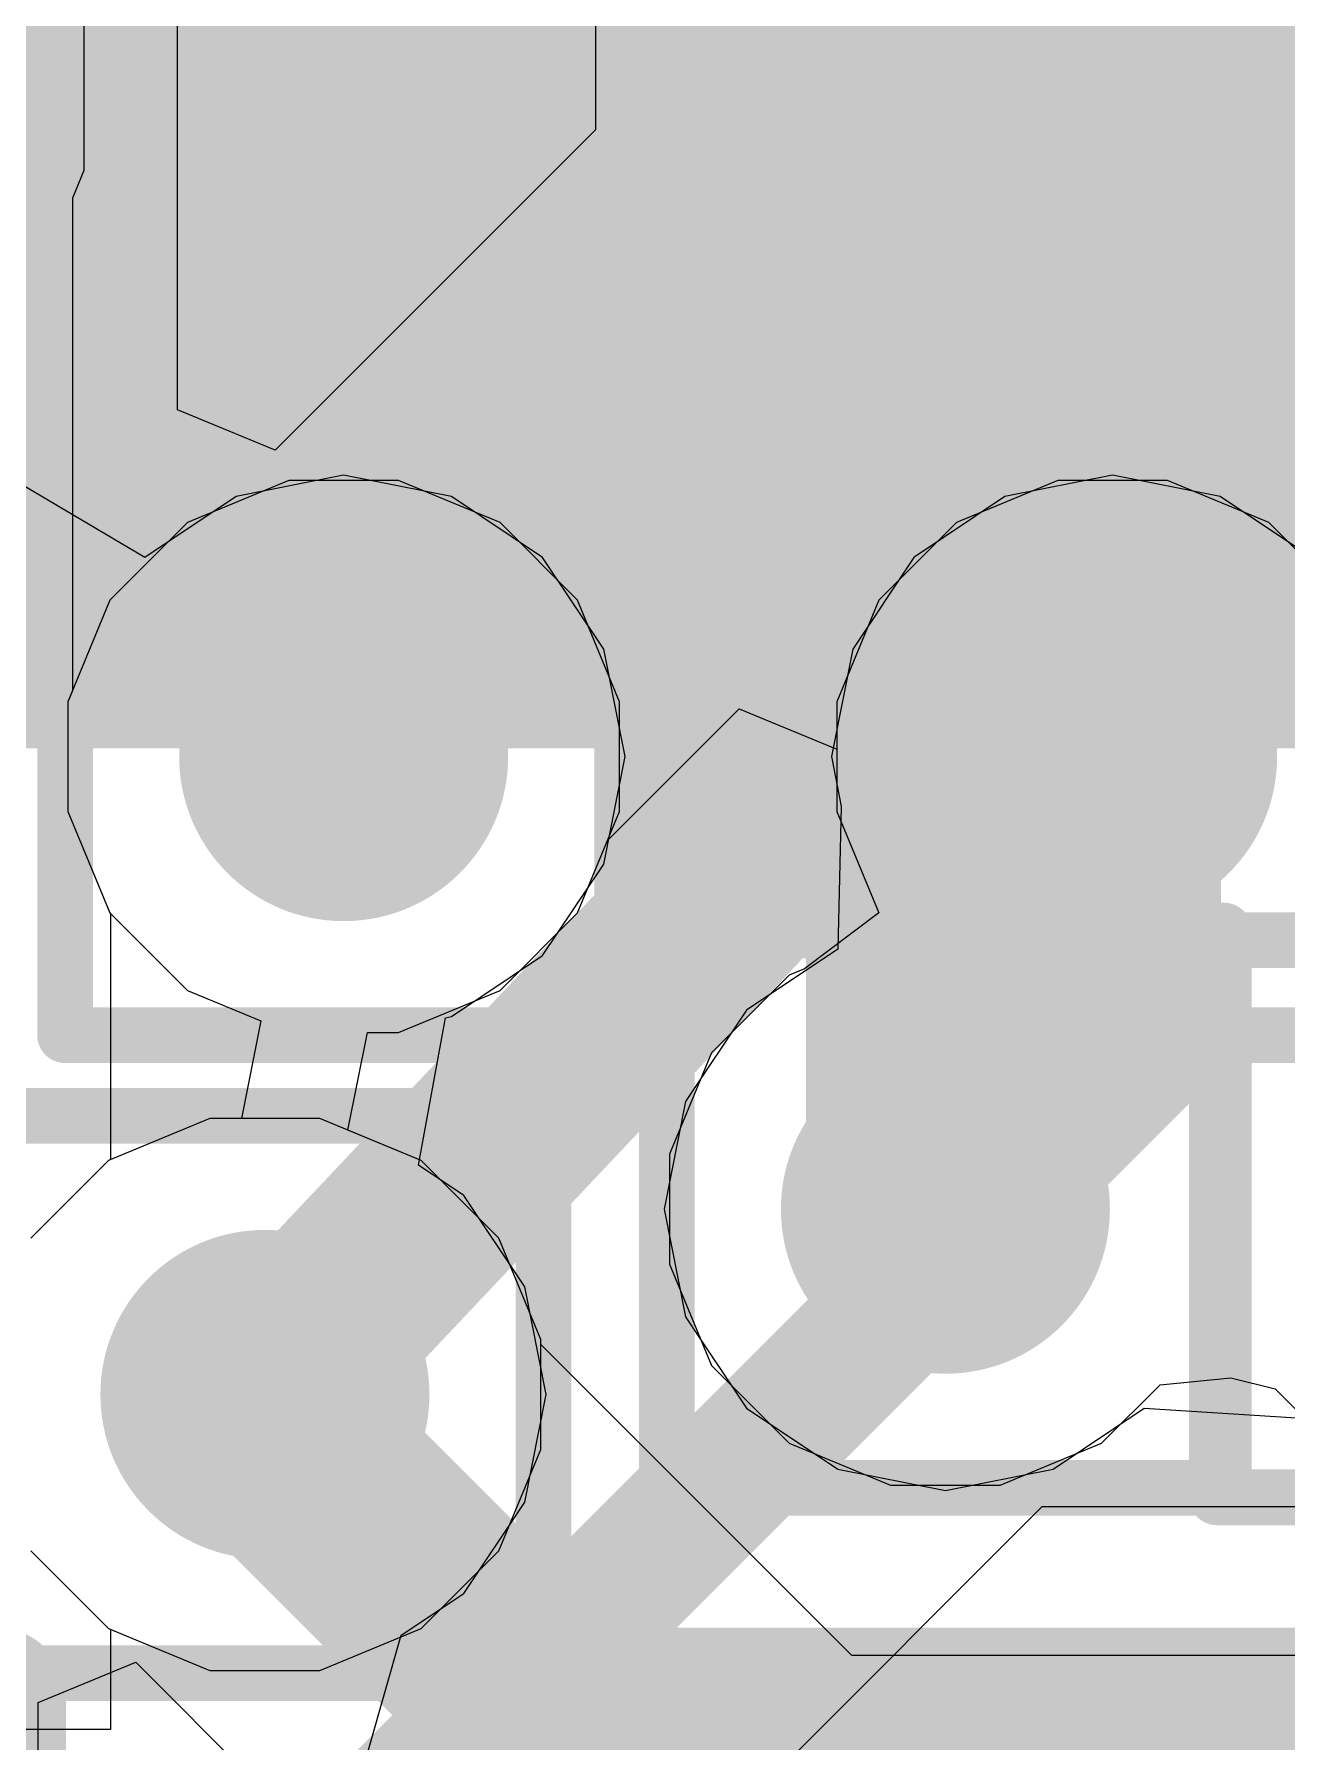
# Model space of a CAD drawing. Header units: inches. Extents: x -6 to 284, y -12 to 154.
# Drawn here: x 37.72 to 38.862, y -5.095 to -3.539 of the extents above; entities that cross this region are included whole.
import ezdxf

# ---------------------------------------------------------------- set-up
doc = ezdxf.new("R2010")
doc.units = ezdxf.units.IN
for name, color, linetype in [('Bottom Layer', 5, 'Continuous'), ('Bottom Paste', 16, 'Continuous'), ('Bottom Solder', 6, 'Continuous'), ('Drill Drawing', 1, 'Continuous'), ('GND-1', 16, 'Continuous'), ('GND-2', 90, 'Continuous'), ('GND-3', 216, 'Continuous'), ('GND-4', 54, 'Continuous'), ('PWR-1', 156, 'Continuous'), ('PWR-2', 130, 'Continuous'), ('Signal L1', 76, 'Continuous'), ('Signal L2', 6, 'Continuous'), ('Top Layer', 1, 'Continuous'), ('Top Overlay', 2, 'Continuous'), ('Top Paste', 8, 'Continuous'), ('Top Solder', 216, 'Continuous'), ('Via Holes', 16, 'Continuous')]:
    doc.layers.add(name, color=color, linetype=linetype)

# ---------------------------------------------------------------- blocks, each defined once
blk = doc.blocks.new('68_QFN__7_7__B_120')
at = {"layer": 'Bottom Layer'}
for points in [[(0.81, 3.835), (0.81, 3.035), (0.59, 3.035), (0.59, 3.835)], [(1.16, 3.835), (1.16, 3.035), (0.94, 3.035), (0.94, 3.835)], [(1.51, 3.835), (1.51, 3.035), (1.29, 3.035), (1.29, 3.835)], [(1.86, 3.835), (1.86, 3.035), (1.64, 3.035), (1.64, 3.835)]]:
    blk.add_hatch(color=5, dxfattribs=at).paths.add_polyline_path(points)
at = {"layer": 'Bottom Paste'}
for points in [[(0.81, 3.835), (0.81, 3.035), (0.59, 3.035), (0.59, 3.835)], [(1.16, 3.835), (1.16, 3.035), (0.94, 3.035), (0.94, 3.835)], [(1.51, 3.835), (1.51, 3.035), (1.29, 3.035), (1.29, 3.835)], [(1.86, 3.835), (1.86, 3.035), (1.64, 3.035), (1.64, 3.835)]]:
    blk.add_hatch(color=16, dxfattribs=at).paths.add_polyline_path(points)
at = {"layer": 'Bottom Solder'}
for points in [[(0.5616, 3.9366), (0.5616, 2.9334), (0.1384, 2.9334), (0.1384, 3.9366)], [(0.9116, 3.9366), (0.9116, 2.9334), (0.4884, 2.9334), (0.4884, 3.9366)], [(1.2616, 3.9366), (1.2616, 2.9334), (0.8384, 2.9334), (0.8384, 3.9366)], [(1.6116, 3.9366), (1.6116, 2.9334), (1.1884, 2.9334), (1.1884, 3.9366)], [(1.9616, 3.9366), (1.9616, 2.9334), (1.5384, 2.9334), (1.5384, 3.9366)]]:
    blk.add_hatch(color=6, dxfattribs=at).paths.add_polyline_path(points)
blk = doc.blocks.new('C___0402_459')
at = {"layer": 'Top Overlay'}
for points in [[(-0.7874, -0.4064, 0.127, 0.127, 0), (-0.7874, 0.4064, 0.127, 0.127, 0)], [(-0.2794, 0.4064, 0.127, 0.127, 0), (-0.7874, 0.4064, 0.127, 0.127, 0)]]:
    blk.add_lwpolyline(points, format="xyseb", dxfattribs=at)
blk.add_lwpolyline([(-0.8191, 0.4064, 0.0635, 0.0635, 1), (-0.7556, 0.4064, 0.0635, 0.0635, 1)], format="xyseb", close=True, dxfattribs=at)
blk.add_lwpolyline([(-0.8191, 0.4064, 0.0635, 0.0635, 1), (-0.7556, 0.4064, 0.0635, 0.0635, 1)], format="xyseb", close=True, dxfattribs=at)
blk = doc.blocks.new('C___0402_475')
at = {"layer": 'Top Layer'}
blk.add_hatch(color=1, dxfattribs=at).paths.add_polyline_path([(0.2413, -0.3175), (0.2413, 0.3175), (0.6985, 0.3175), (0.6985, -0.3175)])
at = {"layer": 'Top Paste'}
blk.add_hatch(color=8, dxfattribs=at).paths.add_polyline_path([(0.2413, -0.3175), (0.2413, 0.3175), (0.6985, 0.3175), (0.6985, -0.3175)])
at = {"layer": 'Top Solder'}
blk.add_hatch(color=216, dxfattribs=at).paths.add_polyline_path([(0.1813, -0.3775), (0.1813, 0.3775), (0.7585, 0.3775), (0.7585, -0.3775)])
at = {"layer": 'Top Overlay'}
for points in [[(0.7874, 0.4064, 0.127, 0.127, 0), (0.2794, 0.4064, 0.127, 0.127, 0)], [(0.7874, -0.4064, 0.127, 0.127, 0), (0.7874, 0.4064, 0.127, 0.127, 0)]]:
    blk.add_lwpolyline(points, format="xyseb", dxfattribs=at)
blk.add_lwpolyline([(0.7556, 0.4064, 0.0635, 0.0635, 1), (0.8191, 0.4064, 0.0635, 0.0635, 1)], format="xyseb", close=True, dxfattribs=at)
blk.add_lwpolyline([(0.7556, 0.4064, 0.0635, 0.0635, 1), (0.8191, 0.4064, 0.0635, 0.0635, 1)], format="xyseb", close=True, dxfattribs=at)
blk = doc.blocks.new('C___0402_476')
at = {"layer": 'Top Solder'}
blk.add_hatch(color=216, dxfattribs=at).paths.add_polyline_path([(0.1813, -0.3775), (0.1813, 0.3775), (0.7585, 0.3775), (0.7585, -0.3775)])
at = {"layer": 'Top Overlay'}
for points in [[(0.2794, 0.4064, 0.127, 0.127, 0), (0.7874, 0.4064, 0.127, 0.127, 0)], [(0.7874, 0.4064, 0.127, 0.127, 0), (0.7874, -0.4064, 0.127, 0.127, 0)]]:
    blk.add_lwpolyline(points, format="xyseb", dxfattribs=at)
blk.add_lwpolyline([(0.7556, 0.4064, 0.0635, 0.0635, 1), (0.8191, 0.4064, 0.0635, 0.0635, 1)], format="xyseb", close=True, dxfattribs=at)
blk.add_lwpolyline([(0.7556, 0.4064, 0.0635, 0.0635, 1), (0.8191, 0.4064, 0.0635, 0.0635, 1)], format="xyseb", close=True, dxfattribs=at)
blk = doc.blocks.new('C___0402_477')
at = {"layer": 'Top Layer'}
blk.add_hatch(color=1, dxfattribs=at).paths.add_polyline_path([(0.2413, -0.3175), (0.2413, 0.3175), (0.6985, 0.3175), (0.6985, -0.3175)])
at = {"layer": 'Top Paste'}
blk.add_hatch(color=8, dxfattribs=at).paths.add_polyline_path([(0.2413, -0.3175), (0.2413, 0.3175), (0.6985, 0.3175), (0.6985, -0.3175)])
at = {"layer": 'Top Solder'}
blk.add_hatch(color=216, dxfattribs=at).paths.add_polyline_path([(0.1813, -0.3775), (0.1813, 0.3775), (0.7585, 0.3775), (0.7585, -0.3775)])
at = {"layer": 'Top Overlay'}
for points in [[(0.7874, -0.4064, 0.127, 0.127, 0), (0.7874, 0.4064, 0.127, 0.127, 0)], [(0.7874, -0.4064, 0.127, 0.127, 0), (0.2794, -0.4064, 0.127, 0.127, 0)]]:
    blk.add_lwpolyline(points, format="xyseb", dxfattribs=at)
blk.add_lwpolyline([(0.7556, -0.4064, 0.0635, 0.0635, 1), (0.8191, -0.4064, 0.0635, 0.0635, 1)], format="xyseb", close=True, dxfattribs=at)
blk.add_lwpolyline([(0.7556, -0.4064, 0.0635, 0.0635, 1), (0.8191, -0.4064, 0.0635, 0.0635, 1)], format="xyseb", close=True, dxfattribs=at)

msp = doc.modelspace()

# ---------------------------------------------------------------- hatches: boundary and pattern name
at = {"layer": 'Bottom Layer'}
for points in [[(37.8922, -4.1847), (38.1122, -4.1847), (38.1122, -3.6882), (37.8922, -3.6882)], [(38.5922, -4.2045), (38.8122, -4.2045), (38.8122, -3.6882), (38.5922, -3.6882)]]:
    msp.add_hatch(color=5, dxfattribs=at).paths.add_polyline_path(points)
h = msp.add_hatch(color=5, dxfattribs=at)
edge = h.paths.add_edge_path()
edge.add_arc((38.0022, -4.1972), 0.15, 0, 360)
h = msp.add_hatch(color=5, dxfattribs=at)
edge = h.paths.add_edge_path()
edge.add_arc((38.7034, -4.1972), 0.15, 0, 360)
h = msp.add_hatch(color=5, dxfattribs=at)
edge = h.paths.add_edge_path()
edge.add_arc((38.5509, -4.6098), 0.15, 0, 360)
h = msp.add_hatch(color=5, dxfattribs=at)
edge = h.paths.add_edge_path()
edge.add_arc((37.9304, -4.7787), 0.15, 0, 360)
at = {"layer": 'GND-1'}
h = msp.add_hatch(color=16, dxfattribs=at)
edge = h.paths.add_edge_path()
edge.add_arc((38.0022, -4.1972), 0.15, 0, 360)
h = msp.add_hatch(color=16, dxfattribs=at)
edge = h.paths.add_edge_path()
edge.add_arc((38.7034, -4.1972), 0.15, 0, 360)
h = msp.add_hatch(color=16, dxfattribs=at)
edge = h.paths.add_edge_path()
edge.add_arc((38.5509, -4.6098), 0.15, 0, 360)
h = msp.add_hatch(color=16, dxfattribs=at)
edge = h.paths.add_edge_path()
edge.add_arc((37.9304, -4.7787), 0.15, 0, 360)
at = {"layer": 'GND-2'}
h = msp.add_hatch(color=90, dxfattribs=at)
edge = h.paths.add_edge_path()
edge.add_arc((38.0022, -4.1972), 0.15, 0, 360)
h = msp.add_hatch(color=90, dxfattribs=at)
edge = h.paths.add_edge_path()
edge.add_arc((38.7034, -4.1972), 0.15, 0, 360)
h = msp.add_hatch(color=90, dxfattribs=at)
edge = h.paths.add_edge_path()
edge.add_arc((38.5509, -4.6098), 0.15, 0, 360)
h = msp.add_hatch(color=90, dxfattribs=at)
edge = h.paths.add_edge_path()
edge.add_arc((37.9304, -4.7787), 0.15, 0, 360)
at = {"layer": 'GND-3'}
h = msp.add_hatch(color=216, dxfattribs=at)
edge = h.paths.add_edge_path()
edge.add_arc((38.0022, -4.1972), 0.15, 0, 360)
h = msp.add_hatch(color=216, dxfattribs=at)
edge = h.paths.add_edge_path()
edge.add_arc((38.7034, -4.1972), 0.15, 0, 360)
h = msp.add_hatch(color=216, dxfattribs=at)
edge = h.paths.add_edge_path()
edge.add_arc((38.5509, -4.6098), 0.15, 0, 360)
h = msp.add_hatch(color=216, dxfattribs=at)
edge = h.paths.add_edge_path()
edge.add_arc((37.9304, -4.7787), 0.15, 0, 360)
at = {"layer": 'GND-4'}
h = msp.add_hatch(color=54, dxfattribs=at)
edge = h.paths.add_edge_path()
edge.add_arc((38.0022, -4.1972), 0.15, 0, 360)
h = msp.add_hatch(color=54, dxfattribs=at)
edge = h.paths.add_edge_path()
edge.add_arc((38.7034, -4.1972), 0.15, 0, 360)
h = msp.add_hatch(color=54, dxfattribs=at)
edge = h.paths.add_edge_path()
edge.add_arc((38.5509, -4.6098), 0.15, 0, 360)
h = msp.add_hatch(color=54, dxfattribs=at)
edge = h.paths.add_edge_path()
edge.add_arc((37.9304, -4.7787), 0.15, 0, 360)
at = {"layer": 'PWR-1'}
h = msp.add_hatch(color=156, dxfattribs=at)
edge = h.paths.add_edge_path()
edge.add_arc((38.0022, -4.1972), 0.15, 0, 360)
h = msp.add_hatch(color=156, dxfattribs=at)
edge = h.paths.add_edge_path()
edge.add_arc((38.7034, -4.1972), 0.15, 0, 360)
h = msp.add_hatch(color=156, dxfattribs=at)
edge = h.paths.add_edge_path()
edge.add_arc((38.5509, -4.6098), 0.15, 0, 360)
h = msp.add_hatch(color=156, dxfattribs=at)
edge = h.paths.add_edge_path()
edge.add_arc((37.9304, -4.7787), 0.15, 0, 360)
at = {"layer": 'PWR-2'}
h = msp.add_hatch(color=130, dxfattribs=at)
edge = h.paths.add_edge_path()
edge.add_arc((38.0022, -4.1972), 0.15, 0, 360)
h = msp.add_hatch(color=130, dxfattribs=at)
edge = h.paths.add_edge_path()
edge.add_arc((38.7034, -4.1972), 0.15, 0, 360)
h = msp.add_hatch(color=130, dxfattribs=at)
edge = h.paths.add_edge_path()
edge.add_arc((38.5509, -4.6098), 0.15, 0, 360)
h = msp.add_hatch(color=130, dxfattribs=at)
edge = h.paths.add_edge_path()
edge.add_arc((37.9304, -4.7787), 0.15, 0, 360)
at = {"layer": 'Signal L1'}
h = msp.add_hatch(color=76, dxfattribs=at)
edge = h.paths.add_edge_path()
edge.add_arc((38.0022, -4.1972), 0.15, 0, 360)
h = msp.add_hatch(color=76, dxfattribs=at)
edge = h.paths.add_edge_path()
edge.add_arc((38.7034, -4.1972), 0.15, 0, 360)
h = msp.add_hatch(color=76, dxfattribs=at)
edge = h.paths.add_edge_path()
edge.add_arc((38.5509, -4.6098), 0.15, 0, 360)
h = msp.add_hatch(color=76, dxfattribs=at)
edge = h.paths.add_edge_path()
edge.add_arc((37.9304, -4.7787), 0.15, 0, 360)
at = {"layer": 'Signal L2'}
h = msp.add_hatch(color=6, dxfattribs=at)
edge = h.paths.add_edge_path()
edge.add_arc((38.0022, -4.1972), 0.15, 0, 360)
h = msp.add_hatch(color=6, dxfattribs=at)
edge = h.paths.add_edge_path()
edge.add_arc((38.7034, -4.1972), 0.15, 0, 360)
h = msp.add_hatch(color=6, dxfattribs=at)
edge = h.paths.add_edge_path()
edge.add_arc((38.5509, -4.6098), 0.15, 0, 360)
h = msp.add_hatch(color=6, dxfattribs=at)
edge = h.paths.add_edge_path()
edge.add_arc((37.9304, -4.7787), 0.15, 0, 360)
at = {"layer": 'Top Layer'}
h = msp.add_hatch(color=1, dxfattribs=at)
edge = h.paths.add_edge_path()
edge.add_arc((38.0022, -4.1972), 0.15, 0, 360)
h = msp.add_hatch(color=1, dxfattribs=at)
edge = h.paths.add_edge_path()
edge.add_arc((38.7034, -4.1972), 0.15, 0, 360)
h = msp.add_hatch(color=1, dxfattribs=at)
edge = h.paths.add_edge_path()
edge.add_arc((38.5509, -4.6098), 0.15, 0, 360)
h = msp.add_hatch(color=1, dxfattribs=at)
edge = h.paths.add_edge_path()
edge.add_arc((37.9304, -4.7787), 0.15, 0, 360)
at = {"layer": 'Via Holes'}
h = msp.add_hatch(color=7, dxfattribs=at)
edge = h.paths.add_edge_path()
edge.add_arc((38.0022, -4.1972), 0.075, 0, 360)
h = msp.add_hatch(color=7, dxfattribs=at)
edge = h.paths.add_edge_path()
edge.add_arc((38.7034, -4.1972), 0.075, 0, 360)
h = msp.add_hatch(color=7, dxfattribs=at)
edge = h.paths.add_edge_path()
edge.add_arc((38.5509, -4.6098), 0.075, 0, 360)
h = msp.add_hatch(color=7, dxfattribs=at)
edge = h.paths.add_edge_path()
edge.add_arc((37.9304, -4.7787), 0.075, 0, 360)

# ---------------------------------------------------------------- linework, layer by layer
at = {"layer": 'Bottom Layer'}
for p, q in [((37.7652, -3.2882), (37.7652, -3.6629)), ((37.7652, -3.6629), (37.7548, -3.6882)), ((37.7548, -3.6882), (37.7548, -4.1372)), ((37.7548, -4.1372), (37.7506, -4.1472)), ((37.7506, -4.1472), (37.7506, -4.2473)), ((37.7506, -4.2473), (37.789, -4.3397)), ((37.789, -4.3397), (37.7897, -4.3405)), ((37.7897, -4.3405), (37.7897, -4.5646)), ((37.7879, -4.5654), (37.7171, -4.6362)), ((37.7897, -4.5646), (37.7879, -4.5654)), ((38.1969, -5.3233), (38.6391, -4.881)), ((38.6391, -4.881), (39.1995, -4.881)), ((37.7171, -4.9212), (37.7879, -4.992)), ((37.7879, -4.992), (37.7897, -4.9928)), ((37.7897, -4.9928), (37.7897, -5.0843)), ((37.7897, -5.0843), (36.9993, -5.0843))]:
    msp.add_line(p, q, dxfattribs=at)
for points in [[(38.7007, -4.4424, 0.2032, 0.2032, 0), (38.7007, -3.6472, 0.2032, 0.2032, 0)], [(38.0022, -4.1972, 0.2032, 0.2032, 0), (38.0022, -3.6882, 0.2032, 0.2032, 0)], [(38.3522, -4.3243, 0.1778, 0.1778, 0), (38.3522, -3.6882, 0.1778, 0.1778, 0)], [(37.9304, -4.7711, 0.1778, 0.1778, 0), (38.3522, -4.3243, 0.1778, 0.1778, 0)], [(38.5509, -4.5922, 0.2032, 0.2032, 0), (38.7007, -4.4424, 0.2032, 0.2032, 0)], [(38.5509, -4.6098, 0.2032, 0.2032, 0), (38.5509, -4.5922, 0.2032, 0.2032, 0)], [(38.5509, -4.6566, 0.0889, 0.0889, 0), (38.5509, -4.6098, 0.0889, 0.0889, 0)], [(37.5939, -5.6136, 0.127, 0.127, 0), (38.5509, -4.6566, 0.127, 0.127, 0)]]:
    msp.add_lwpolyline(points, format="xyseb", dxfattribs=at)
for points in [[(38.6499, -3.6472, 0.1016, 0.1016, 1), (38.7515, -3.6472, 0.1016, 0.1016, 1)], [(37.9514, -3.6882, 0.1016, 0.1016, 1), (38.053, -3.6882, 0.1016, 0.1016, 1)], [(38.3078, -3.6882, 0.0889, 0.0889, 1), (38.3967, -3.6882, 0.0889, 0.0889, 1)], [(37.9514, -4.1972, 0.1016, 0.1016, 1), (38.053, -4.1972, 0.1016, 0.1016, 1)], [(38.3078, -4.3243, 0.0889, 0.0889, 1), (38.3967, -4.3243, 0.0889, 0.0889, 1)], [(38.3078, -4.3243, 0.0889, 0.0889, 1), (38.3967, -4.3243, 0.0889, 0.0889, 1)], [(38.6499, -4.4424, 0.1016, 0.1016, 1), (38.7515, -4.4424, 0.1016, 0.1016, 1)], [(38.6499, -4.4424, 0.1016, 0.1016, 1), (38.7515, -4.4424, 0.1016, 0.1016, 1)], [(38.5001, -4.5922, 0.1016, 0.1016, 1), (38.6017, -4.5922, 0.1016, 0.1016, 1)], [(38.5001, -4.5922, 0.1016, 0.1016, 1), (38.6017, -4.5922, 0.1016, 0.1016, 1)], [(38.5001, -4.6098, 0.1016, 0.1016, 1), (38.6017, -4.6098, 0.1016, 0.1016, 1)], [(38.5287, -4.6098, 0.0445, 0.0445, 1), (38.5731, -4.6098, 0.0445, 0.0445, 1)], [(38.5192, -4.6566, 0.0635, 0.0635, 1), (38.5827, -4.6566, 0.0635, 0.0635, 1)], [(38.5287, -4.6566, 0.0445, 0.0445, 1), (38.5731, -4.6566, 0.0445, 0.0445, 1)], [(37.8859, -4.7711, 0.0889, 0.0889, 1), (37.9748, -4.7711, 0.0889, 0.0889, 1)]]:
    msp.add_lwpolyline(points, format="xyseb", close=True, dxfattribs=at)
at = {"layer": 'Drill Drawing'}
for points in [[(37.7482, -3.9432, 0.0508, 0.0508, 0), (38.2562, -3.9432, 0.0508, 0.0508, 0)], [(37.7482, -4.4512, 0.0508, 0.0508, 0), (37.7482, -3.9432, 0.0508, 0.0508, 0)], [(38.2562, -4.4512, 0.0508, 0.0508, 0), (38.2562, -3.9432, 0.0508, 0.0508, 0)], [(38.4494, -3.9432, 0.0508, 0.0508, 0), (38.9574, -3.9432, 0.0508, 0.0508, 0)], [(38.4494, -4.4512, 0.0508, 0.0508, 0), (38.4494, -3.9432, 0.0508, 0.0508, 0)], [(38.2969, -4.3558, 0.0508, 0.0508, 0), (38.8049, -4.3558, 0.0508, 0.0508, 0)], [(38.2969, -4.8638, 0.0508, 0.0508, 0), (38.2969, -4.3558, 0.0508, 0.0508, 0)], [(38.7985, -4.3645, 0.0508, 0.0508, 0), (39.3065, -4.3645, 0.0508, 0.0508, 0)], [(38.7985, -4.8725, 0.0508, 0.0508, 0), (38.7985, -4.3645, 0.0508, 0.0508, 0)], [(38.8049, -4.8638, 0.0508, 0.0508, 0), (38.8049, -4.3558, 0.0508, 0.0508, 0)], [(37.7482, -4.4512, 0.0508, 0.0508, 0), (38.2562, -4.4512, 0.0508, 0.0508, 0)], [(38.4494, -4.4512, 0.0508, 0.0508, 0), (38.9574, -4.4512, 0.0508, 0.0508, 0)], [(37.6764, -4.5247, 0.0508, 0.0508, 0), (38.1844, -4.5247, 0.0508, 0.0508, 0)], [(38.1844, -5.0327, 0.0508, 0.0508, 0), (38.1844, -4.5247, 0.0508, 0.0508, 0)], [(38.2969, -4.8638, 0.0508, 0.0508, 0), (38.8049, -4.8638, 0.0508, 0.0508, 0)], [(38.7985, -4.8725, 0.0508, 0.0508, 0), (39.3065, -4.8725, 0.0508, 0.0508, 0)], [(37.6764, -5.0327, 0.0508, 0.0508, 0), (38.1844, -5.0327, 0.0508, 0.0508, 0)]]:
    msp.add_lwpolyline(points, format="xyseb", dxfattribs=at)
for points in [[(37.7355, -3.9432, 0.0254, 0.0254, 1), (37.7609, -3.9432, 0.0254, 0.0254, 1)], [(37.7355, -3.9432, 0.0254, 0.0254, 1), (37.7609, -3.9432, 0.0254, 0.0254, 1)], [(38.2435, -3.9432, 0.0254, 0.0254, 1), (38.2689, -3.9432, 0.0254, 0.0254, 1)], [(38.2435, -3.9432, 0.0254, 0.0254, 1), (38.2689, -3.9432, 0.0254, 0.0254, 1)], [(38.4367, -3.9432, 0.0254, 0.0254, 1), (38.4621, -3.9432, 0.0254, 0.0254, 1)], [(38.4367, -3.9432, 0.0254, 0.0254, 1), (38.4621, -3.9432, 0.0254, 0.0254, 1)], [(38.2842, -4.3558, 0.0254, 0.0254, 1), (38.3096, -4.3558, 0.0254, 0.0254, 1)], [(38.2842, -4.3558, 0.0254, 0.0254, 1), (38.3096, -4.3558, 0.0254, 0.0254, 1)], [(38.7858, -4.3645, 0.0254, 0.0254, 1), (38.8112, -4.3645, 0.0254, 0.0254, 1)], [(38.7858, -4.3645, 0.0254, 0.0254, 1), (38.8112, -4.3645, 0.0254, 0.0254, 1)], [(38.7922, -4.3558, 0.0254, 0.0254, 1), (38.8176, -4.3558, 0.0254, 0.0254, 1)], [(38.7922, -4.3558, 0.0254, 0.0254, 1), (38.8176, -4.3558, 0.0254, 0.0254, 1)], [(37.7355, -4.4512, 0.0254, 0.0254, 1), (37.7609, -4.4512, 0.0254, 0.0254, 1)], [(37.7355, -4.4512, 0.0254, 0.0254, 1), (37.7609, -4.4512, 0.0254, 0.0254, 1)], [(38.2435, -4.4512, 0.0254, 0.0254, 1), (38.2689, -4.4512, 0.0254, 0.0254, 1)], [(38.2435, -4.4512, 0.0254, 0.0254, 1), (38.2689, -4.4512, 0.0254, 0.0254, 1)], [(38.4367, -4.4512, 0.0254, 0.0254, 1), (38.4621, -4.4512, 0.0254, 0.0254, 1)], [(38.4367, -4.4512, 0.0254, 0.0254, 1), (38.4621, -4.4512, 0.0254, 0.0254, 1)], [(38.1717, -4.5247, 0.0254, 0.0254, 1), (38.1971, -4.5247, 0.0254, 0.0254, 1)], [(38.1717, -4.5247, 0.0254, 0.0254, 1), (38.1971, -4.5247, 0.0254, 0.0254, 1)], [(38.2842, -4.8638, 0.0254, 0.0254, 1), (38.3096, -4.8638, 0.0254, 0.0254, 1)], [(38.2842, -4.8638, 0.0254, 0.0254, 1), (38.3096, -4.8638, 0.0254, 0.0254, 1)], [(38.7922, -4.8638, 0.0254, 0.0254, 1), (38.8176, -4.8638, 0.0254, 0.0254, 1)], [(38.7922, -4.8638, 0.0254, 0.0254, 1), (38.8176, -4.8638, 0.0254, 0.0254, 1)], [(38.7858, -4.8725, 0.0254, 0.0254, 1), (38.8112, -4.8725, 0.0254, 0.0254, 1)], [(38.7858, -4.8725, 0.0254, 0.0254, 1), (38.8112, -4.8725, 0.0254, 0.0254, 1)], [(38.1717, -5.0327, 0.0254, 0.0254, 1), (38.1971, -5.0327, 0.0254, 0.0254, 1)], [(38.1717, -5.0327, 0.0254, 0.0254, 1), (38.1971, -5.0327, 0.0254, 0.0254, 1)]]:
    msp.add_lwpolyline(points, format="xyseb", close=True, dxfattribs=at)
at = {"layer": 'GND-1'}
for p, q in [((37.9522, -3.9456), (37.8597, -3.9839)), ((38.0523, -3.9456), (37.9522, -3.9456)), ((38.1448, -3.9839), (38.0523, -3.9456)), ((38.6534, -3.9456), (38.5609, -3.9839)), ((38.7534, -3.9456), (38.6534, -3.9456)), ((38.8459, -3.9839), (38.7534, -3.9456)), ((37.8597, -3.9839), (37.789, -4.0547)), ((38.2155, -4.0547), (38.1448, -3.9839)), ((38.5609, -3.9839), (38.4901, -4.0547)), ((38.9167, -4.0547), (38.8459, -3.9839)), ((37.789, -4.0547), (37.7506, -4.1472)), ((38.2538, -4.1472), (38.2155, -4.0547)), ((38.4901, -4.0547), (38.4518, -4.1472)), ((37.7506, -4.1472), (37.7506, -4.2473)), ((38.2538, -4.2473), (38.2538, -4.1472)), ((38.4518, -4.1472), (38.4518, -4.2473)), ((37.7506, -4.2473), (37.789, -4.3397)), ((38.2155, -4.3397), (38.2538, -4.2473)), ((38.4518, -4.2473), (38.4901, -4.3397)), ((37.789, -4.3397), (37.8597, -4.4105)), ((38.1448, -4.4105), (38.2155, -4.3397)), ((38.4901, -4.3397), (38.4223, -4.3908)), ((38.4084, -4.3965), (38.3376, -4.4673)), ((38.4223, -4.3908), (38.4084, -4.3965)), ((37.8597, -4.4105), (37.9266, -4.4382)), ((38.0523, -4.4488), (38.1448, -4.4105)), ((37.9266, -4.4382), (37.9089, -4.5271)), ((38.0061, -4.5377), (38.0238, -4.4488)), ((38.0238, -4.4488), (38.0523, -4.4488)), ((38.3376, -4.4673), (38.2993, -4.5598)), ((37.8803, -4.5271), (37.7879, -4.5654)), ((37.9089, -4.5271), (37.8803, -4.5271)), ((38.0729, -4.5654), (38.0061, -4.5377)), ((38.2993, -4.5598), (38.2993, -4.6599)), ((37.7879, -4.5654), (37.7171, -4.6362)), ((38.1437, -4.6362), (38.0729, -4.5654)), ((38.182, -4.7287), (38.1437, -4.6362)), ((38.2993, -4.6599), (38.3376, -4.7523)), ((38.182, -4.8288), (38.182, -4.7287)), ((38.3376, -4.7523), (38.4084, -4.8231)), ((38.7466, -4.7699), (38.8112, -4.7637)), ((38.8112, -4.7637), (38.8517, -4.7735)), ((38.6934, -4.8231), (38.7466, -4.7699)), ((38.8517, -4.7735), (38.91, -4.8318)), ((38.4084, -4.8231), (38.5009, -4.8614)), ((38.601, -4.8614), (38.6934, -4.8231)), ((38.1437, -4.9212), (38.182, -4.8288)), ((38.5009, -4.8614), (38.601, -4.8614)), ((37.7171, -4.9212), (37.7879, -4.992)), ((38.0729, -4.992), (38.1437, -4.9212)), ((37.7879, -4.992), (37.8803, -5.0303)), ((37.9804, -5.0303), (38.0729, -4.992)), ((37.8803, -5.0303), (37.9804, -5.0303))]:
    msp.add_line(p, q, dxfattribs=at)
at = {"layer": 'GND-2'}
for p, q in [((37.9522, -3.9456), (37.8597, -3.9839)), ((38.0523, -3.9456), (37.9522, -3.9456)), ((38.1448, -3.9839), (38.0523, -3.9456)), ((38.6534, -3.9456), (38.5609, -3.9839)), ((38.7534, -3.9456), (38.6534, -3.9456)), ((38.8459, -3.9839), (38.7534, -3.9456)), ((37.8597, -3.9839), (37.789, -4.0547)), ((38.2155, -4.0547), (38.1448, -3.9839)), ((38.5609, -3.9839), (38.4901, -4.0547)), ((38.9167, -4.0547), (38.8459, -3.9839)), ((37.789, -4.0547), (37.7506, -4.1472)), ((38.2538, -4.1472), (38.2155, -4.0547)), ((38.4901, -4.0547), (38.4518, -4.1472)), ((37.7506, -4.1472), (37.7506, -4.2473)), ((38.2538, -4.2473), (38.2538, -4.1472)), ((38.4518, -4.1472), (38.4518, -4.2473)), ((37.7506, -4.2473), (37.789, -4.3397)), ((38.2155, -4.3397), (38.2538, -4.2473)), ((38.4518, -4.2473), (38.4901, -4.3397)), ((37.789, -4.3397), (37.8597, -4.4105)), ((38.1448, -4.4105), (38.2155, -4.3397)), ((38.4901, -4.3397), (38.4223, -4.3908)), ((38.4084, -4.3965), (38.3376, -4.4673)), ((38.4223, -4.3908), (38.4084, -4.3965)), ((37.8597, -4.4105), (37.9266, -4.4382)), ((38.0523, -4.4488), (38.1448, -4.4105)), ((37.9266, -4.4382), (37.9089, -4.5271)), ((38.0061, -4.5377), (38.0238, -4.4488)), ((38.0238, -4.4488), (38.0523, -4.4488)), ((38.3376, -4.4673), (38.2993, -4.5598)), ((37.8803, -4.5271), (37.7879, -4.5654)), ((37.9089, -4.5271), (37.8803, -4.5271)), ((38.0729, -4.5654), (38.0061, -4.5377)), ((38.2993, -4.5598), (38.2993, -4.6599)), ((37.7879, -4.5654), (37.7171, -4.6362)), ((38.1437, -4.6362), (38.0729, -4.5654)), ((38.182, -4.7287), (38.1437, -4.6362)), ((38.2993, -4.6599), (38.3376, -4.7523)), ((38.182, -4.8288), (38.182, -4.7287)), ((38.3376, -4.7523), (38.4084, -4.8231)), ((38.7466, -4.7699), (38.8112, -4.7637)), ((38.8112, -4.7637), (38.8517, -4.7735)), ((38.6934, -4.8231), (38.7466, -4.7699)), ((38.8517, -4.7735), (38.91, -4.8318)), ((38.4084, -4.8231), (38.5009, -4.8614)), ((38.601, -4.8614), (38.6934, -4.8231)), ((38.1437, -4.9212), (38.182, -4.8288)), ((38.5009, -4.8614), (38.601, -4.8614)), ((37.7171, -4.9212), (37.7879, -4.992)), ((38.0729, -4.992), (38.1437, -4.9212)), ((37.7879, -4.992), (37.8803, -5.0303)), ((37.9804, -5.0303), (38.0729, -4.992)), ((37.8803, -5.0303), (37.9804, -5.0303))]:
    msp.add_line(p, q, dxfattribs=at)
at = {"layer": 'GND-3'}
for p, q in [((37.9522, -3.9456), (37.8597, -3.9839)), ((38.0523, -3.9456), (37.9522, -3.9456)), ((38.1448, -3.9839), (38.0523, -3.9456)), ((38.6534, -3.9456), (38.5609, -3.9839)), ((38.7534, -3.9456), (38.6534, -3.9456)), ((38.8459, -3.9839), (38.7534, -3.9456)), ((37.8597, -3.9839), (37.789, -4.0547)), ((38.2155, -4.0547), (38.1448, -3.9839)), ((38.5609, -3.9839), (38.4901, -4.0547)), ((38.9167, -4.0547), (38.8459, -3.9839)), ((37.789, -4.0547), (37.7506, -4.1472)), ((38.2538, -4.1472), (38.2155, -4.0547)), ((38.4901, -4.0547), (38.4518, -4.1472)), ((37.7506, -4.1472), (37.7506, -4.2473)), ((38.2538, -4.2473), (38.2538, -4.1472)), ((38.4518, -4.1472), (38.4518, -4.2473)), ((37.7506, -4.2473), (37.789, -4.3397)), ((38.2155, -4.3397), (38.2538, -4.2473)), ((38.4518, -4.2473), (38.4901, -4.3397)), ((37.789, -4.3397), (37.8597, -4.4105)), ((38.1448, -4.4105), (38.2155, -4.3397)), ((38.4901, -4.3397), (38.4223, -4.3908)), ((38.4084, -4.3965), (38.3376, -4.4673)), ((38.4223, -4.3908), (38.4084, -4.3965)), ((37.8597, -4.4105), (37.9266, -4.4382)), ((38.0523, -4.4488), (38.1448, -4.4105)), ((37.9266, -4.4382), (37.9089, -4.5271)), ((38.0061, -4.5377), (38.0238, -4.4488)), ((38.0238, -4.4488), (38.0523, -4.4488)), ((38.3376, -4.4673), (38.2993, -4.5598)), ((37.8803, -4.5271), (37.7879, -4.5654)), ((37.9089, -4.5271), (37.8803, -4.5271)), ((38.0729, -4.5654), (38.0061, -4.5377)), ((38.2993, -4.5598), (38.2993, -4.6599)), ((37.7879, -4.5654), (37.7171, -4.6362)), ((38.1437, -4.6362), (38.0729, -4.5654)), ((38.182, -4.7287), (38.1437, -4.6362)), ((38.2993, -4.6599), (38.3376, -4.7523)), ((38.182, -4.8288), (38.182, -4.7287)), ((38.3376, -4.7523), (38.4084, -4.8231)), ((38.7466, -4.7699), (38.8112, -4.7637)), ((38.8112, -4.7637), (38.8517, -4.7735)), ((38.6934, -4.8231), (38.7466, -4.7699)), ((38.8517, -4.7735), (38.91, -4.8318)), ((38.4084, -4.8231), (38.5009, -4.8614)), ((38.601, -4.8614), (38.6934, -4.8231)), ((38.1437, -4.9212), (38.182, -4.8288)), ((38.5009, -4.8614), (38.601, -4.8614)), ((37.7171, -4.9212), (37.7879, -4.992)), ((38.0729, -4.992), (38.1437, -4.9212)), ((37.7879, -4.992), (37.8803, -5.0303)), ((37.9804, -5.0303), (38.0729, -4.992)), ((37.8803, -5.0303), (37.9804, -5.0303))]:
    msp.add_line(p, q, dxfattribs=at)
at = {"layer": 'GND-4'}
for p, q in [((37.9522, -3.9456), (37.8597, -3.9839)), ((38.0523, -3.9456), (37.9522, -3.9456)), ((38.1448, -3.9839), (38.0523, -3.9456)), ((38.6534, -3.9456), (38.5609, -3.9839)), ((38.7534, -3.9456), (38.6534, -3.9456)), ((38.8459, -3.9839), (38.7534, -3.9456)), ((37.8597, -3.9839), (37.789, -4.0547)), ((38.2155, -4.0547), (38.1448, -3.9839)), ((38.5609, -3.9839), (38.4901, -4.0547)), ((38.9167, -4.0547), (38.8459, -3.9839)), ((37.789, -4.0547), (37.7506, -4.1472)), ((38.2538, -4.1472), (38.2155, -4.0547)), ((38.4901, -4.0547), (38.4518, -4.1472)), ((37.7506, -4.1472), (37.7506, -4.2473)), ((38.2538, -4.2473), (38.2538, -4.1472)), ((38.4518, -4.1472), (38.4518, -4.2473)), ((37.7506, -4.2473), (37.789, -4.3397)), ((38.2155, -4.3397), (38.2538, -4.2473)), ((38.4518, -4.2473), (38.4901, -4.3397)), ((37.789, -4.3397), (37.8597, -4.4105)), ((38.1448, -4.4105), (38.2155, -4.3397)), ((38.4901, -4.3397), (38.4223, -4.3908)), ((38.4084, -4.3965), (38.3376, -4.4673)), ((38.4223, -4.3908), (38.4084, -4.3965)), ((37.8597, -4.4105), (37.9266, -4.4382)), ((38.0523, -4.4488), (38.1448, -4.4105)), ((37.9266, -4.4382), (37.9089, -4.5271)), ((38.0061, -4.5377), (38.0238, -4.4488)), ((38.0238, -4.4488), (38.0523, -4.4488)), ((38.3376, -4.4673), (38.2993, -4.5598)), ((37.8803, -4.5271), (37.7879, -4.5654)), ((37.9089, -4.5271), (37.8803, -4.5271)), ((38.0729, -4.5654), (38.0061, -4.5377)), ((38.2993, -4.5598), (38.2993, -4.6599)), ((37.7879, -4.5654), (37.7171, -4.6362)), ((38.1437, -4.6362), (38.0729, -4.5654)), ((38.182, -4.7287), (38.1437, -4.6362)), ((38.2993, -4.6599), (38.3376, -4.7523)), ((38.182, -4.8288), (38.182, -4.7287)), ((38.3376, -4.7523), (38.4084, -4.8231)), ((38.7466, -4.7699), (38.8112, -4.7637)), ((38.8112, -4.7637), (38.8517, -4.7735)), ((38.6934, -4.8231), (38.7466, -4.7699)), ((38.8517, -4.7735), (38.91, -4.8318)), ((38.4084, -4.8231), (38.5009, -4.8614)), ((38.601, -4.8614), (38.6934, -4.8231)), ((38.1437, -4.9212), (38.182, -4.8288)), ((38.5009, -4.8614), (38.601, -4.8614)), ((37.7171, -4.9212), (37.7879, -4.992)), ((38.0729, -4.992), (38.1437, -4.9212)), ((37.7879, -4.992), (37.8803, -5.0303)), ((37.9804, -5.0303), (38.0729, -4.992)), ((37.8803, -5.0303), (37.9804, -5.0303))]:
    msp.add_line(p, q, dxfattribs=at)
at = {"layer": 'PWR-1'}
for p, q in [((37.8209, -4.0158), (37.7114, -3.951)), ((38.0022, -3.9407), (37.9041, -3.9602)), ((38.1004, -3.9602), (38.0022, -3.9407)), ((38.7034, -3.9407), (38.6052, -3.9602)), ((38.8016, -3.9602), (38.7034, -3.9407)), ((37.9041, -3.9602), (37.8209, -4.0158)), ((38.1836, -4.0158), (38.1004, -3.9602)), ((38.6052, -3.9602), (38.522, -4.0158)), ((38.8848, -4.0158), (38.8016, -3.9602)), ((38.2393, -4.0991), (38.1836, -4.0158)), ((38.522, -4.0158), (38.4664, -4.0991)), ((38.2588, -4.1972), (38.2393, -4.0991)), ((38.4664, -4.0991), (38.4469, -4.1972)), ((38.2393, -4.2954), (38.2588, -4.1972)), ((38.4469, -4.1972), (38.4559, -4.2427)), ((38.4559, -4.2427), (38.4527, -4.3728)), ((38.1836, -4.3786), (38.2393, -4.2954)), ((38.4527, -4.3728), (38.3695, -4.4284)), ((38.1004, -4.4342), (38.1836, -4.3786)), ((38.0704, -4.5697), (38.095, -4.4353)), ((38.095, -4.4353), (38.1004, -4.4342)), ((38.3695, -4.4284), (38.3139, -4.5117)), ((38.3139, -4.5117), (38.2944, -4.6098)), ((38.1118, -4.5973), (38.0704, -4.5697)), ((38.1674, -4.6805), (38.1118, -4.5973)), ((38.2944, -4.6098), (38.3139, -4.708)), ((38.1869, -4.7787), (38.1674, -4.6805)), ((38.3139, -4.708), (38.3695, -4.7912)), ((38.1674, -4.8769), (38.1869, -4.7787)), ((38.3695, -4.7912), (38.4528, -4.8468)), ((38.6491, -4.8468), (38.7323, -4.7912)), ((38.7323, -4.7912), (38.8711, -4.7999)), ((38.4528, -4.8468), (38.5509, -4.8664)), ((38.5509, -4.8664), (38.6491, -4.8468)), ((38.1118, -4.9601), (38.1674, -4.8769)), ((38.0547, -4.9982), (38.1118, -4.9601)), ((38.025, -5.1028), (38.0547, -4.9982))]:
    msp.add_line(p, q, dxfattribs=at)
at = {"layer": 'PWR-2'}
for p, q in [((38.6534, -3.9456), (38.5609, -3.9839)), ((38.7534, -3.9456), (38.6534, -3.9456)), ((38.8459, -3.9839), (38.7534, -3.9456)), ((38.5609, -3.9839), (38.4901, -4.0547)), ((38.9167, -4.0547), (38.8459, -3.9839)), ((38.4901, -4.0547), (38.4518, -4.1472)), ((38.4518, -4.1472), (38.4518, -4.2473)), ((38.4518, -4.2473), (38.4901, -4.3397)), ((38.4901, -4.3397), (38.4223, -4.3908)), ((38.4084, -4.3965), (38.3376, -4.4673)), ((38.4223, -4.3908), (38.4084, -4.3965)), ((38.3376, -4.4673), (38.2993, -4.5598)), ((37.8803, -4.5271), (37.7879, -4.5654)), ((37.9804, -4.5271), (37.8803, -4.5271)), ((38.0729, -4.5654), (37.9804, -4.5271)), ((38.2993, -4.5598), (38.2993, -4.6599)), ((37.7879, -4.5654), (37.7171, -4.6362)), ((38.1437, -4.6362), (38.0729, -4.5654)), ((38.182, -4.7287), (38.1437, -4.6362)), ((38.2993, -4.6599), (38.3376, -4.7523)), ((38.182, -4.8288), (38.182, -4.7287)), ((38.3376, -4.7523), (38.4084, -4.8231)), ((38.7466, -4.7699), (38.8112, -4.7637)), ((38.8112, -4.7637), (38.8517, -4.7735)), ((38.6934, -4.8231), (38.7466, -4.7699)), ((38.8517, -4.7735), (38.91, -4.8318)), ((38.4084, -4.8231), (38.5009, -4.8614)), ((38.601, -4.8614), (38.6934, -4.8231)), ((38.1437, -4.9212), (38.182, -4.8288)), ((38.5009, -4.8614), (38.601, -4.8614)), ((37.7171, -4.9212), (37.7879, -4.992)), ((38.0729, -4.992), (38.1437, -4.9212)), ((37.7879, -4.992), (37.8803, -5.0303)), ((37.9804, -5.0303), (38.0729, -4.992)), ((37.8803, -5.0303), (37.9804, -5.0303))]:
    msp.add_line(p, q, dxfattribs=at)
at = {"layer": 'Signal L1'}
for points in [[(38.5509, -4.1777, 0.254, 0.254, -0.414214), (39.0398, -3.6888, 0.254, 0.254, 0)], [(38.7034, -4.0252, 0.254, 0.254, -0.414214), (39.0398, -3.6888, 0.254, 0.254, 0)], [(38.7034, -4.1972, 0.254, 0.254, 0), (38.7034, -4.0252, 0.254, 0.254, 0)], [(38.5509, -4.6098, 0.254, 0.254, 0), (38.5509, -4.1777, 0.254, 0.254, 0)]]:
    msp.add_lwpolyline(points, format="xyseb", dxfattribs=at)
for points in [[(38.6399, -4.0252, 0.127, 0.127, 1), (38.7669, -4.0252, 0.127, 0.127, 1)], [(38.6399, -4.0252, 0.127, 0.127, 1), (38.7669, -4.0252, 0.127, 0.127, 1)], [(38.4874, -4.1777, 0.127, 0.127, 1), (38.6144, -4.1777, 0.127, 0.127, 1)], [(38.4874, -4.1777, 0.127, 0.127, 1), (38.6144, -4.1777, 0.127, 0.127, 1)], [(38.6399, -4.1972, 0.127, 0.127, 1), (38.7669, -4.1972, 0.127, 0.127, 1)], [(38.4874, -4.6098, 0.127, 0.127, 1), (38.6144, -4.6098, 0.127, 0.127, 1)]]:
    msp.add_lwpolyline(points, format="xyseb", close=True, dxfattribs=at)
at = {"layer": 'Top Layer'}
for p, q in [((37.8507, -3.881), (37.8507, -3.2196)), ((38.2317, -3.2196), (38.2317, -3.6257)), ((38.2317, -3.6257), (37.9396, -3.9178)), ((37.9396, -3.9178), (37.8507, -3.881)), ((38.2429, -4.2737), (38.3629, -4.1537)), ((38.3629, -4.1537), (38.4518, -4.1905)), ((38.4518, -4.1905), (38.4518, -4.2473)), ((38.4518, -4.2473), (38.4901, -4.3397)), ((38.2155, -4.3397), (38.2429, -4.2737)), ((38.1448, -4.4105), (38.2155, -4.3397)), ((38.4901, -4.3397), (38.4223, -4.3908)), ((38.4084, -4.3965), (38.3376, -4.4673)), ((38.4223, -4.3908), (38.4084, -4.3965)), ((38.0523, -4.4488), (38.1448, -4.4105)), ((38.0061, -4.5377), (38.0238, -4.4488)), ((38.0238, -4.4488), (38.0523, -4.4488)), ((38.3376, -4.4673), (38.2993, -4.5598)), ((38.0729, -4.5654), (38.0061, -4.5377)), ((38.2993, -4.5598), (38.2993, -4.6599)), ((38.1437, -4.6362), (38.0729, -4.5654)), ((38.182, -4.7287), (38.1437, -4.6362)), ((38.2993, -4.6599), (38.3376, -4.7523)), ((38.182, -4.7331), (38.182, -4.7287)), ((38.4656, -5.0167), (38.182, -4.7331)), ((38.3376, -4.7523), (38.4084, -4.8231)), ((38.7466, -4.7699), (38.8112, -4.7637)), ((38.8112, -4.7637), (38.8517, -4.7735)), ((38.6934, -4.8231), (38.7466, -4.7699)), ((38.8517, -4.7735), (38.91, -4.8318)), ((38.4084, -4.8231), (38.5009, -4.8614)), ((38.601, -4.8614), (38.6934, -4.8231)), ((38.5009, -4.8614), (38.601, -4.8614)), ((37.7237, -5.0597), (37.8126, -5.0229)), ((37.8126, -5.0229), (38.1047, -5.315)), ((38.9937, -5.0167), (38.4656, -5.0167)), ((37.7237, -5.1184), (37.7237, -5.0597))]:
    msp.add_line(p, q, dxfattribs=at)
for points in [[(38.4603, -3.7022, 0.2032, 0.2032, 0), (38.6091, -3.5534, 0.2032, 0.2032, 0)], [(38.6091, -3.5534, 0.2032, 0.2032, 0), (40.0209, -3.5534, 0.2032, 0.2032, 0)], [(38.4603, -3.7267, 0.2032, 0.2032, 0), (38.4603, -3.7022, 0.2032, 0.2032, 0)], [(38.0003, -4.1867, 0.2032, 0.2032, 0), (38.4603, -3.7267, 0.2032, 0.2032, 0)], [(37.9304, -4.7787, 0.2032, 0.2032, 0), (37.9489, -4.7972, 0.2032, 0.2032, 0)], [(37.9489, -4.8296, 0.2032, 0.2032, 0), (37.9489, -4.7972, 0.2032, 0.2032, 0)], [(37.9489, -4.8296, 0.2032, 0.2032, 0), (38.3333, -5.214, 0.2032, 0.2032, 0)]]:
    msp.add_lwpolyline(points, format="xyseb", dxfattribs=at)
for points in [[(38.5583, -3.5534, 0.1016, 0.1016, 1), (38.6599, -3.5534, 0.1016, 0.1016, 1)], [(38.5583, -3.5534, 0.1016, 0.1016, 1), (38.6599, -3.5534, 0.1016, 0.1016, 1)], [(38.4095, -3.7022, 0.1016, 0.1016, 1), (38.5111, -3.7022, 0.1016, 0.1016, 1)], [(38.4095, -3.7022, 0.1016, 0.1016, 1), (38.5111, -3.7022, 0.1016, 0.1016, 1)], [(38.4095, -3.7267, 0.1016, 0.1016, 1), (38.5111, -3.7267, 0.1016, 0.1016, 1)], [(38.4095, -3.7267, 0.1016, 0.1016, 1), (38.5111, -3.7267, 0.1016, 0.1016, 1)], [(37.9495, -4.1867, 0.1016, 0.1016, 1), (38.0511, -4.1867, 0.1016, 0.1016, 1)], [(37.8796, -4.7787, 0.1016, 0.1016, 1), (37.9812, -4.7787, 0.1016, 0.1016, 1)], [(37.8981, -4.7972, 0.1016, 0.1016, 1), (37.9997, -4.7972, 0.1016, 0.1016, 1)], [(37.8981, -4.7972, 0.1016, 0.1016, 1), (37.9997, -4.7972, 0.1016, 0.1016, 1)], [(37.8981, -4.8296, 0.1016, 0.1016, 1), (37.9997, -4.8296, 0.1016, 0.1016, 1)], [(37.8981, -4.8296, 0.1016, 0.1016, 1), (37.9997, -4.8296, 0.1016, 0.1016, 1)]]:
    msp.add_lwpolyline(points, format="xyseb", close=True, dxfattribs=at)

# ---------------------------------------------------------------- block references
for name, p, rotation in [('68_QFN__7_7__B_120', (39.4022, -0.2532), 180), ('C___0402_475', (37.4062, -3.1053), 270), ('C___0402_477', (38.6762, -3.1053), 270), ('C___0402_459', (37.2792, -5.8422), 270), ('C___0402_476', (38.5492, -5.8422), 90)]:
    msp.add_blockref(name, p, dxfattribs=dict(rotation=rotation))

doc.saveas('drawing.dxf')
